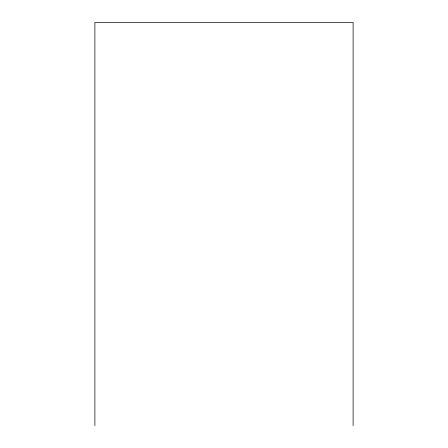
<?xml version="1.0" encoding="UTF-8"?>
<svg xmlns="http://www.w3.org/2000/svg" width="448" height="448" viewBox="0 0 448 448"><rect width="100%" height="100%" fill="white"/><g stroke="black" fill="none" stroke-linecap="round" stroke-linejoin="round"><path stroke-width="0.67" d="M353.114 425.6L353.114 22.4L94.886 22.4L94.886 425.6"/></g></svg>
